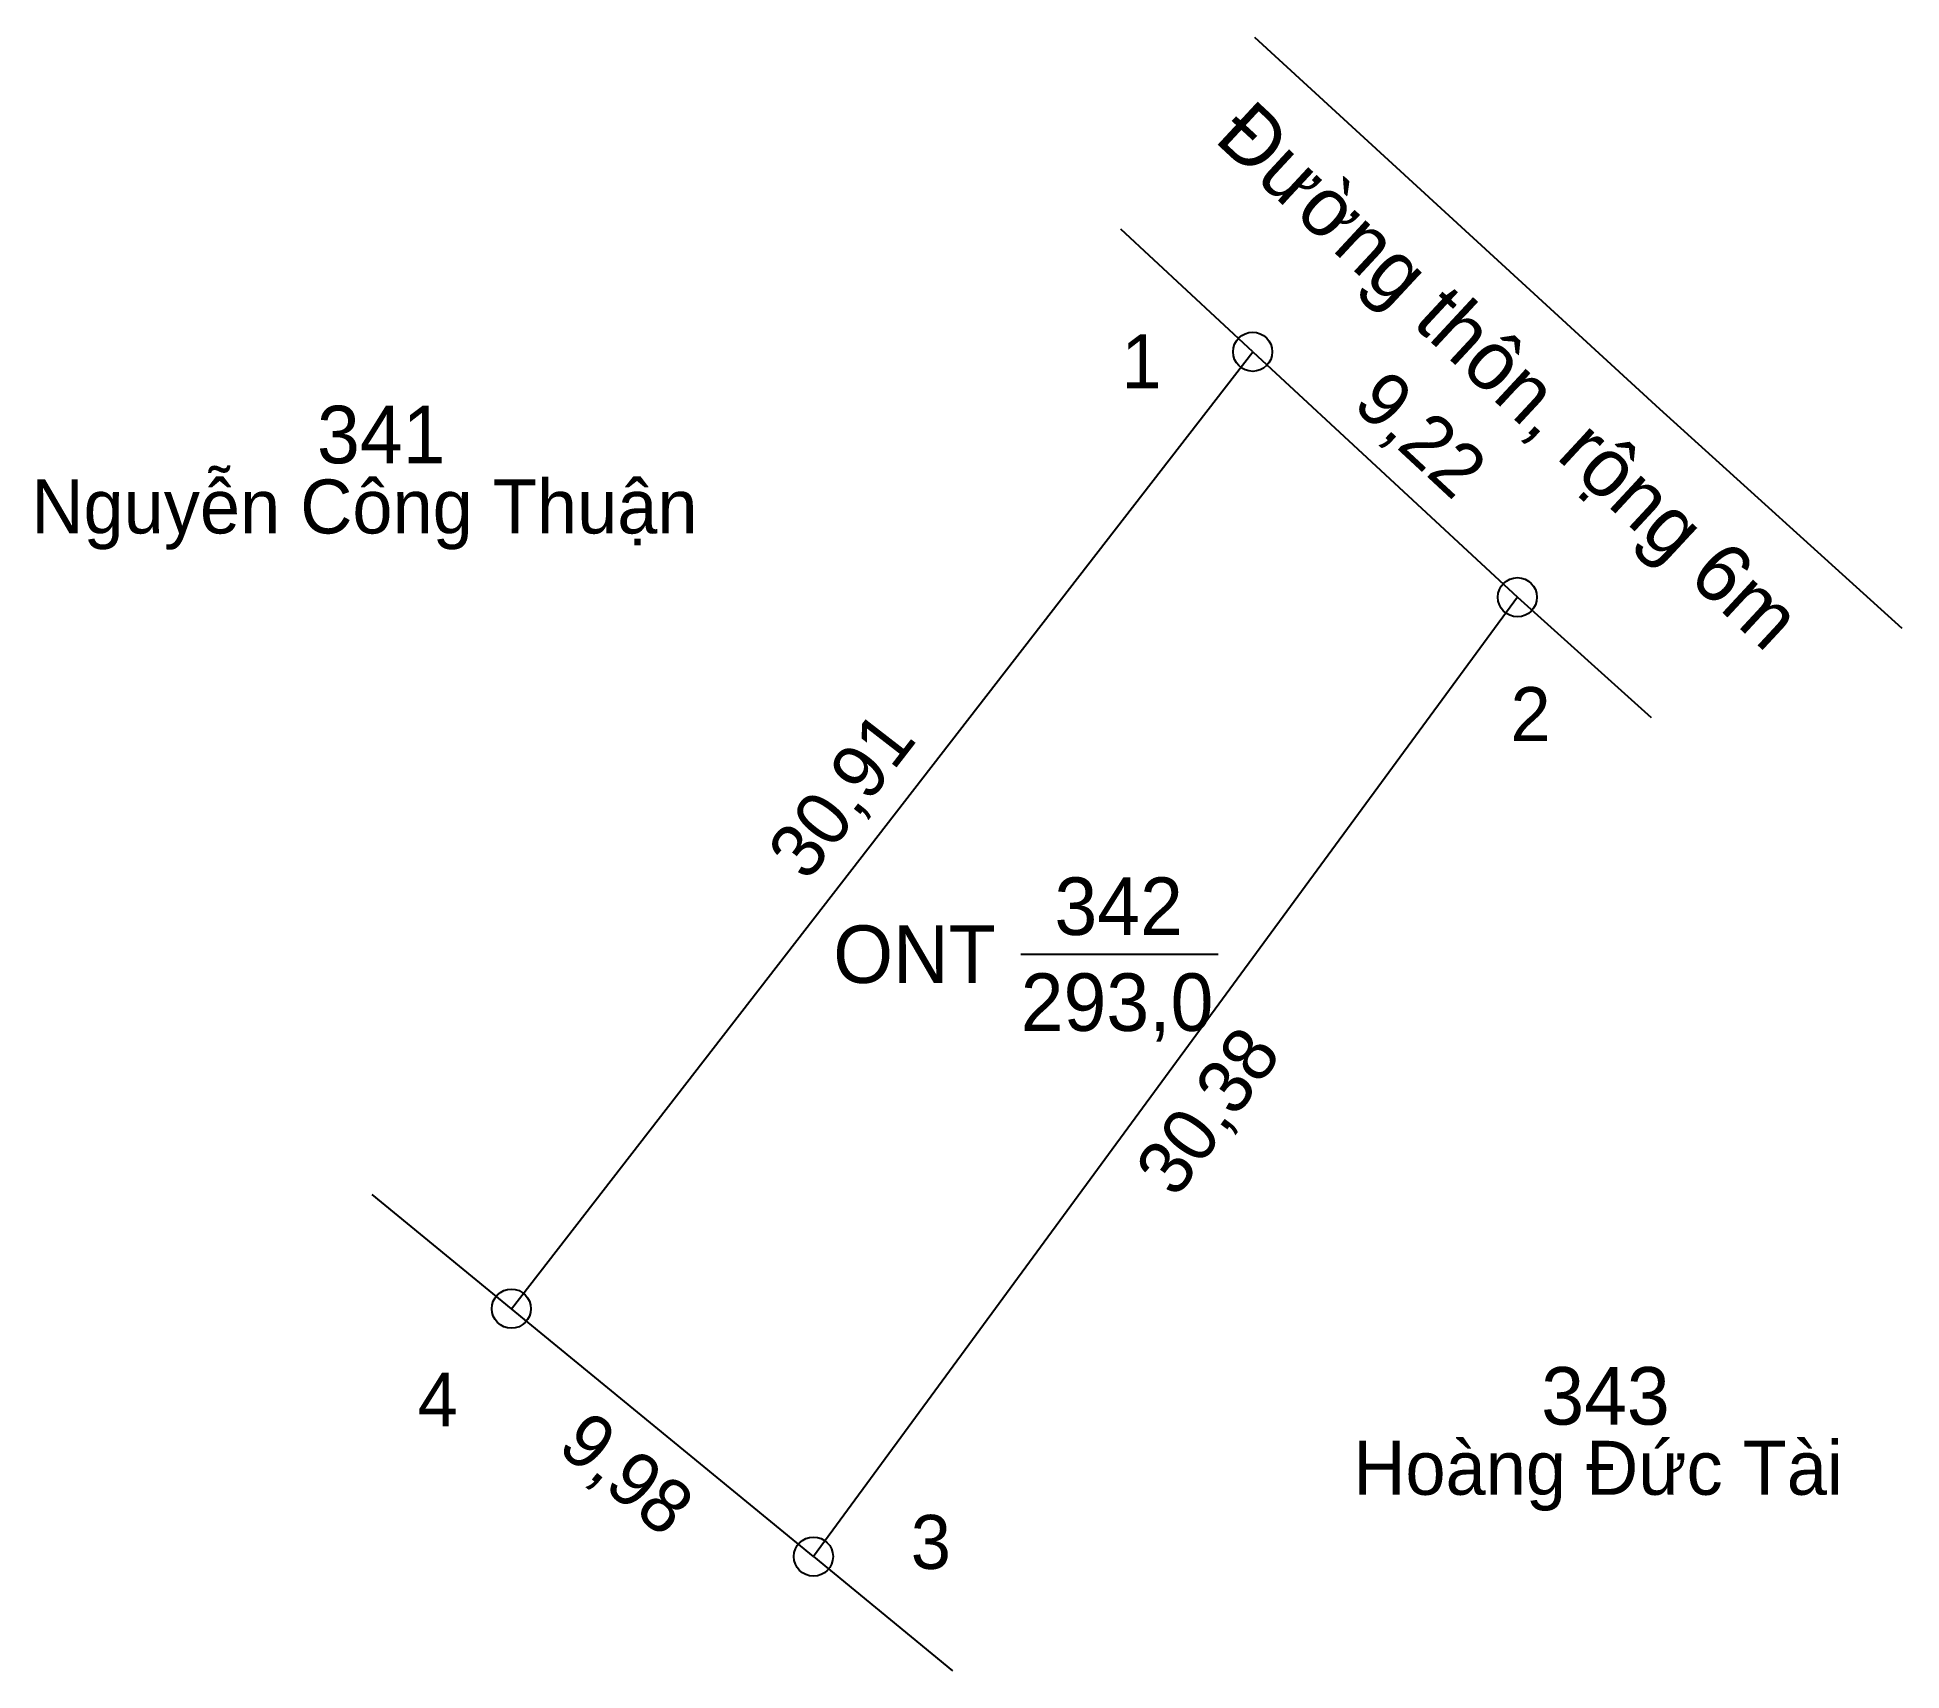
# Model space of a CAD drawing. Extents: x 540527.4 to 540575, y 1835293.4 to 1835335.1.
import ezdxf

# ---------------------------------------------------------------- set-up
doc = ezdxf.new("R2010")
doc.units = 0
for name, color, linetype in [('CanhThua', 7, 'Continuous'), ('ChieuDaiCanhThua', 7, 'Continuous'), ('Level 1', 7, 'Continuous'), ('Level 23', 7, 'Continuous'), ('MocDinhThua', 7, 'Continuous'), ('NhanDiaChinhThua', 7, 'Continuous'), ('NhanTuCan', 7, 'Continuous'), ('RauThua', 7, 'Continuous'), ('SoHieuDinhThua', 7, 'Continuous'), ('TenChuLanCan', 7, 'Continuous')]:
    doc.layers.add(name, color=color, linetype=linetype)

msp = doc.modelspace()

# ---------------------------------------------------------------- linework, layer by layer
at = {"layer": 'CanhThua'}
for p, q in [((540539.508, 1835302.646), (540558.433, 1835327.084)), ((540558.433, 1835327.084), (540565.191, 1835320.815)), ((540565.191, 1835320.815), (540547.22, 1835296.315)), ((540547.22, 1835296.315), (540539.508, 1835302.646))]:
    msp.add_line(p, q, dxfattribs=at)
at = {"layer": 'Level 23'}
for p, q in [((540558.481, 1835335.115), (540568.823, 1835325.628)), ((540568.823, 1835325.628), (540575.002, 1835320.027))]:
    msp.add_line(p, q, dxfattribs=at)
at = {"layer": 'MocDinhThua'}
for centre in [(540558.433, 1835327.084), (540565.191, 1835320.815), (540539.508, 1835302.646), (540547.22, 1835296.315)]:
    msp.add_circle(centre, 0.5, dxfattribs=at)
at = {"layer": 'NhanDiaChinhThua'}
msp.add_line((540552.51, 1835311.7), (540557.55, 1835311.7), dxfattribs=at)
at = {"layer": 'RauThua'}
for p, q in [((540558.433, 1835327.084), (540555.07, 1835330.213)), ((540565.191, 1835320.815), (540568.607, 1835317.744)), ((540539.508, 1835302.646), (540535.957, 1835305.56)), ((540547.22, 1835296.315), (540550.771, 1835293.401))]:
    msp.add_line(p, q, dxfattribs=at)

# ---------------------------------------------------------------- texts
at = {"layer": 'ChieuDaiCanhThua'}
for s, rotation, p in [('9,22', 317.1497, (540560.945, 1835325.694)), ('30,91', 52.2455, (540547.06, 1835313.523)), ('30,38', 53.7396, (540556.473, 1835305.435)), ('9,98', 320.6165, (540540.638, 1835299.044))]:
    msp.add_text(s, height=1.3781, rotation=rotation, dxfattribs=at).set_placement(p)
at = {"layer": 'Level 1'}
msp.add_text('Đường thôn, rộng 6m', height=1.5, rotation=317.1529, dxfattribs=at).set_placement((540557.419, 1835332.483))
at = {"layer": 'NhanDiaChinhThua'}
for s, p in [('342', (540553.372, 1835312.19)), ('ONT', (540547.725, 1835310.965)), ('293,0', (540552.511, 1835309.74))]:
    msp.add_text(s, height=1.47, dxfattribs=at).set_placement(p)
at = {"layer": 'NhanTuCan'}
for s, p in [('341', (540534.546, 1835324.235)), ('343', (540565.8, 1835299.685))]:
    msp.add_text(s, height=1.47, dxfattribs=at).set_placement(p)
at = {"layer": 'SoHieuDinhThua'}
for s, p in [('1', (540555.085, 1835326.152)), ('2', (540565.015, 1835317.142)), ('4', (540537.116, 1835299.638)), ('3', (540549.705, 1835296.001))]:
    msp.add_text(s, height=1.378, dxfattribs=at).set_placement(p)
at = {"layer": 'TenChuLanCan'}
for s, p in [('Nguyễn Công Thuận', (540527.254, 1835322.444)), ('Hoàng Đức Tài', (540561.002, 1835297.894))]:
    msp.add_text(s, height=1.37813, dxfattribs=at).set_placement(p)

doc.saveas('drawing.dxf')
